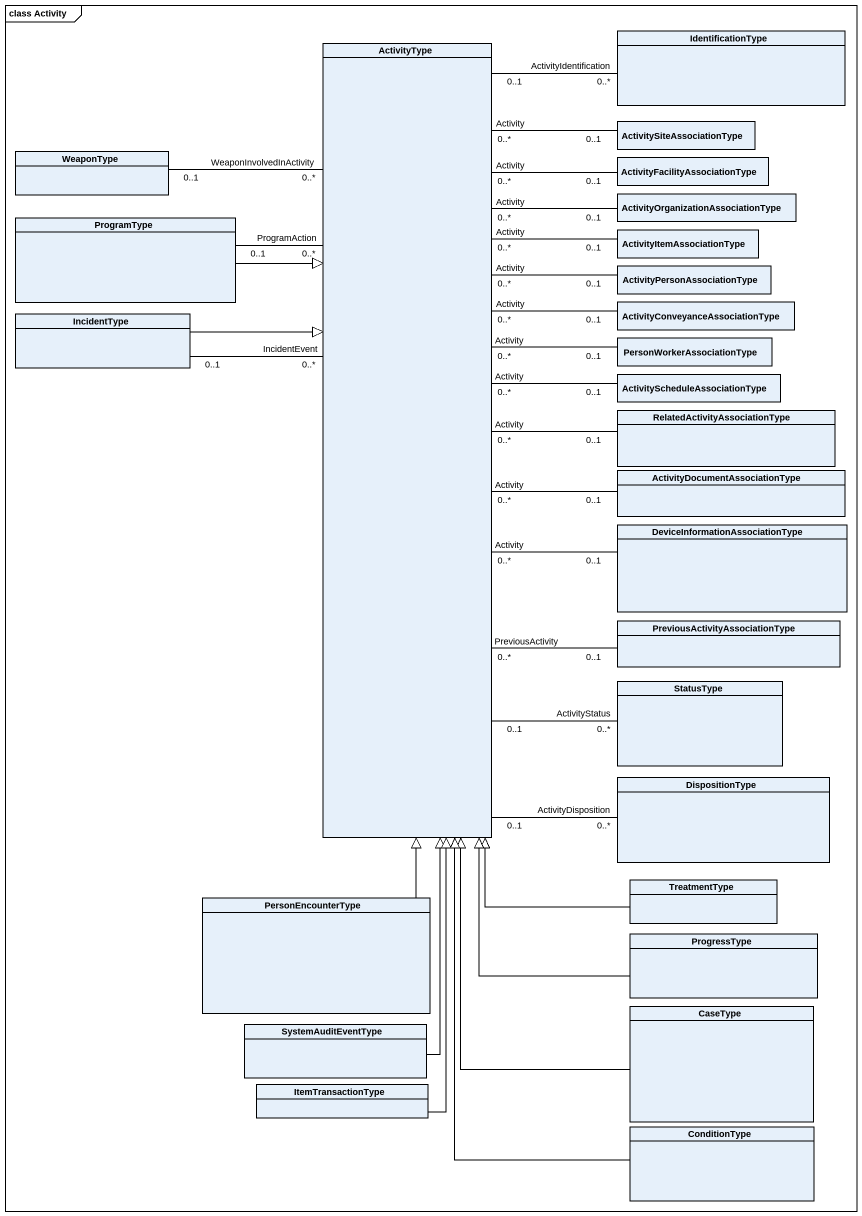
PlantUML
@startuml
mainframe class Activity
hide circle
hide empty members
class IdentificationType
class ActivityType
class WeaponType
class ActivitySiteAssociationType
class "ActivityOrganizationAssociationType" as ActivityOrganizationAssociat
class "ActivityFacilityAssociationType" as ActivityFacilityAssociationT
class ProgramType
class ActivityItemAssociationType
class "ActivityPersonAssociationType" as ActivityPersonAssociationTyp
class "ActivityConveyanceAssociationType" as ActivityConveyanceAssociatio
class IncidentType
class PersonWorkerAssociationType
class "ActivityScheduleAssociationType" as ActivityScheduleAssociationT
class "RelatedActivityAssociationType" as RelatedActivityAssociationTy
class "ActivityDocumentAssociationType" as ActivityDocumentAssociationT
class "DeviceInformationAssociationType" as DeviceInformationAssociation
class "PreviousActivityAssociationType" as PreviousActivityAssociationT
class StatusType
class DispositionType
class TreatmentType
class PersonEncounterType
class ProgressType
class CaseType
class SystemAuditEventType
class ItemTransactionType
class ConditionType
ActivityType "0..1" -up- "ActivityIdentification\n0..*" IdentificationType
ActivityType "0..1" -- "ActivityStatus\n0..*" StatusType
ActivityType "0..1" -- "ActivityDisposition\n0..*" DispositionType
WeaponType "0..1" -- "WeaponInvolvedInActivity\n0..*" ActivityType
ActivitySiteAssociationType "0..1" -- "Activity\n0..*" ActivityType
ActivityOrganizationAssociat "0..1" -- "Activity\n0..*" ActivityType
ActivityFacilityAssociationT "0..1" -- "Activity\n0..*" ActivityType
ProgramType "0..1" -- "ProgramAction\n0..*" ActivityType
ProgramType --|> ActivityType
ActivityItemAssociationType "0..1" -- "Activity\n0..*" ActivityType
ActivityPersonAssociationTyp "0..1" -left- "Activity\n0..*" ActivityType
ActivityConveyanceAssociatio "0..1" -left- "Activity\n0..*" ActivityType
IncidentType -right-|> ActivityType
IncidentType "0..1" -right- "IncidentEvent\n0..*" ActivityType
PersonWorkerAssociationType "0..1" -left- "Activity\n0..*" ActivityType
ActivityScheduleAssociationT "0..1" -left- "Activity\n0..*" ActivityType
RelatedActivityAssociationTy "0..1" -left- "Activity\n0..*" ActivityType
ActivityDocumentAssociationT "0..1" -left- "Activity\n0..*" ActivityType
DeviceInformationAssociation "0..1" -left- "Activity\n0..*" ActivityType
PreviousActivityAssociationT "0..1" -up- "PreviousActivity\n0..*" ActivityType
TreatmentType -up-|> ActivityType
PersonEncounterType -up-|> ActivityType
ProgressType -up-|> ActivityType
CaseType -up-|> ActivityType
SystemAuditEventType -up-|> ActivityType
ItemTransactionType -up-|> ActivityType
ConditionType -up-|> ActivityType
@enduml
